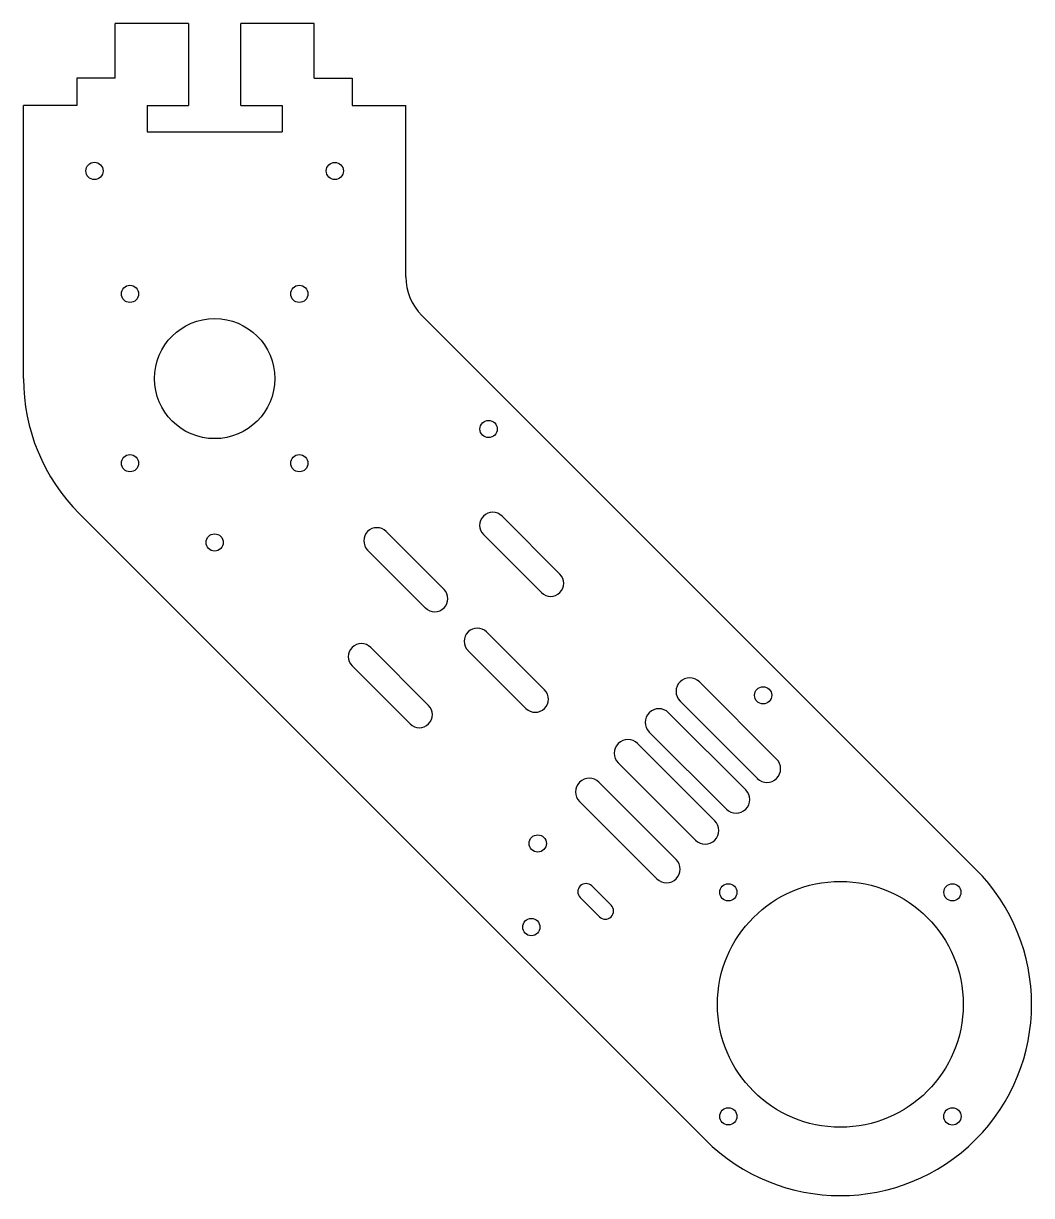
# Model space of a CAD drawing. Header units: millimetres. Extents: x -150 to 35, y -35 to 180.
import ezdxf

# ---------------------------------------------------------------- set-up
doc = ezdxf.new("R2010")
doc.units = ezdxf.units.MM

msp = doc.modelspace()

# ---------------------------------------------------------------- linework, layer by layer
at = {"color": 7, "linetype": 'Continuous', "lineweight": 25}
for p, q in [((-119.35, 179.55), (-132.75, 179.55)), ((-132.75, 169.55), (-132.75, 179.55)), ((-119.35, 179.55), (-119.35, 164.55)), ((-96.35, 179.55), (-109.75, 179.55)), ((-109.75, 164.55), (-109.75, 179.55)), ((-96.35, 169.55), (-96.35, 179.55)), ((-132.75, 169.55), (-139.75, 169.55)), ((-139.75, 169.55), (-139.75, 164.55)), ((-96.35, 169.55), (-89.35, 169.55)), ((-89.35, 169.55), (-89.35, 164.55)), ((-139.75, 164.55), (-149.55, 164.55)), ((-149.55, 114.55), (-149.55, 164.55)), ((-126.9, 164.55), (-126.9, 159.7)), ((-126.9, 164.55), (-119.35, 164.55)), ((-109.75, 164.55), (-102.2, 164.55)), ((-102.2, 164.55), (-102.2, 159.7)), ((-89.35, 164.55), (-79.55, 164.55)), ((-79.55, 133.19), (-79.55, 164.55)), ((-126.9, 159.7), (-102.2, 159.7)), ((24.75, 24.75), (-76.62, 126.12)), ((-24.75, -24.75), (-139.3, 89.8)), ((-61.94, 89.38), (-51.34, 78.77)), ((-83.16, 86.55), (-72.55, 75.94)), ((-65.34, 85.98), (-54.73, 75.38)), ((-86.55, 83.16), (-75.94, 72.55)), ((-64.77, 68.17), (-54.16, 57.56)), ((-85.98, 65.34), (-75.38, 54.73)), ((-68.17, 64.77), (-57.56, 54.16)), ((-89.38, 61.94), (-78.77, 51.34)), ((-25.81, 59.04), (-11.67, 44.9)), ((-29.34, 55.51), (-15.2, 41.37)), ((-31.47, 53.39), (-17.32, 39.24)), ((-35, 49.85), (-20.86, 35.71)), ((-37.12, 47.73), (-22.98, 33.59)), ((-40.66, 44.19), (-26.52, 30.05)), ((-44.19, 40.66), (-30.05, 26.52)), ((-47.73, 37.12), (-33.59, 22.98)), ((-45.5, 21.67), (-41.97, 18.14)), ((-47.62, 19.55), (-44.09, 16.02))]:
    msp.add_line(p, q, dxfattribs=at)
for centre, radius in [((-136.55, 152.55), 1.58), ((-92.55, 152.55), 1.57), ((-130.05, 130.05), 1.58), ((-99.05, 130.05), 1.58), ((-114.55, 114.55), 11), ((-64.4, 105.31), 1.58), ((-130.05, 99.05), 1.57), ((-99.05, 99.05), 1.57), ((-114.55, 84.55), 1.57), ((-14.14, 56.57), 1.58), ((-55.4, 29.45), 1.58), ((0, 0), 22.5), ((-20.51, 20.51), 1.57), ((20.51, 20.51), 1.57), ((-56.57, 14.14), 1.58), ((-20.51, -20.51), 1.57), ((20.51, -20.51), 1.58)]:
    msp.add_circle(centre, radius, dxfattribs=at)
for centre, radius, start, end in [((-69.55, 133.19), 10, 180, 225), ((-114.55, 114.55), 35, 180, 225), ((-63.64, 87.68), 2.4, 45, 225), ((-84.85, 84.85), 2.4, 45, 225), ((-53.03, 77.07), 2.4, 225, 45), ((-74.25, 74.25), 2.4, 225, 45), ((-66.47, 66.47), 2.4, 45, 225), ((-87.68, 63.64), 2.4, 45, 225), ((-27.58, 57.28), 2.5, 45, 225), ((-55.86, 55.86), 2.4, 225, 45), ((-77.07, 53.03), 2.4, 225, 45), ((-33.23, 51.62), 2.5, 45, 225), ((-38.89, 45.96), 2.5, 45, 225), ((-13.44, 43.13), 2.5, 225, 45), ((-45.96, 38.89), 2.5, 45, 225), ((-19.09, 37.48), 2.5, 225, 45), ((-24.75, 31.82), 2.5, 225, 45), ((-31.82, 24.75), 2.5, 225, 45), ((0, 0), 35, 225, 45), ((-46.56, 20.61), 1.5, 45, 225), ((-43.03, 17.08), 1.5, 225, 45)]:
    msp.add_arc(centre, radius, start, end, dxfattribs=at)

doc.saveas('drawing.dxf')
